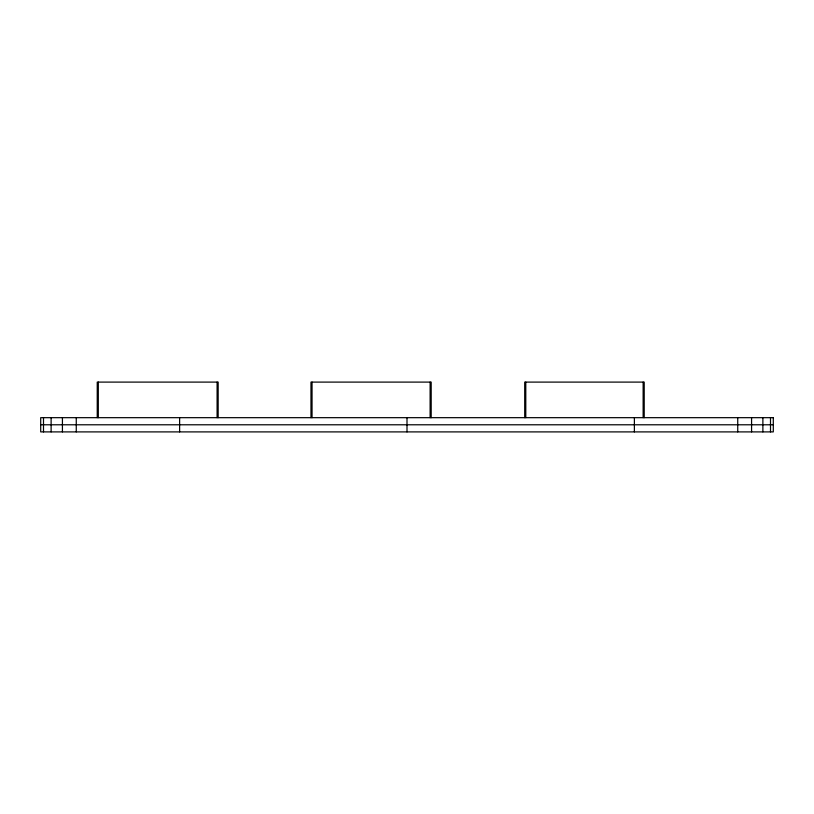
<?xml version="1.0" encoding="UTF-8"?>
<svg xmlns="http://www.w3.org/2000/svg" width="814" height="814" viewBox="0 0 814 814"><rect width="100%" height="100%" fill="white"/><g stroke="black" fill="none" stroke-linecap="round" stroke-linejoin="round"><path stroke-width="1.22" d="M40.7 424.786L773.3 424.786M770.502 417.674L770.502 431.898M762.881 417.674L762.881 431.898M751.576 417.674L751.576 431.898M737.738 417.674L737.738 431.898M644.21 417.674L644.21 382.102L524.715 382.102L524.715 417.674M643.141 382.102L643.141 417.674M634.381 417.674L634.381 431.898M525.783 382.102L525.783 417.674M431.186 417.674L431.186 382.102L310.979 382.102L310.979 417.674M430.118 382.102L430.118 417.674M407 417.674L407 431.898M312.047 382.102L312.047 417.674M218.162 417.674L218.162 382.102L97.242 382.102L97.242 417.674M217.094 382.102L217.094 417.674M179.619 417.674L179.619 431.898M98.311 382.102L98.311 417.674M76.262 417.674L76.262 431.898M62.424 417.674L62.424 431.898M51.119 417.674L51.119 431.898M43.498 417.674L43.498 431.898M773.3 417.674L40.7 417.674L40.7 431.898L773.3 431.898L773.3 417.674"/></g></svg>
